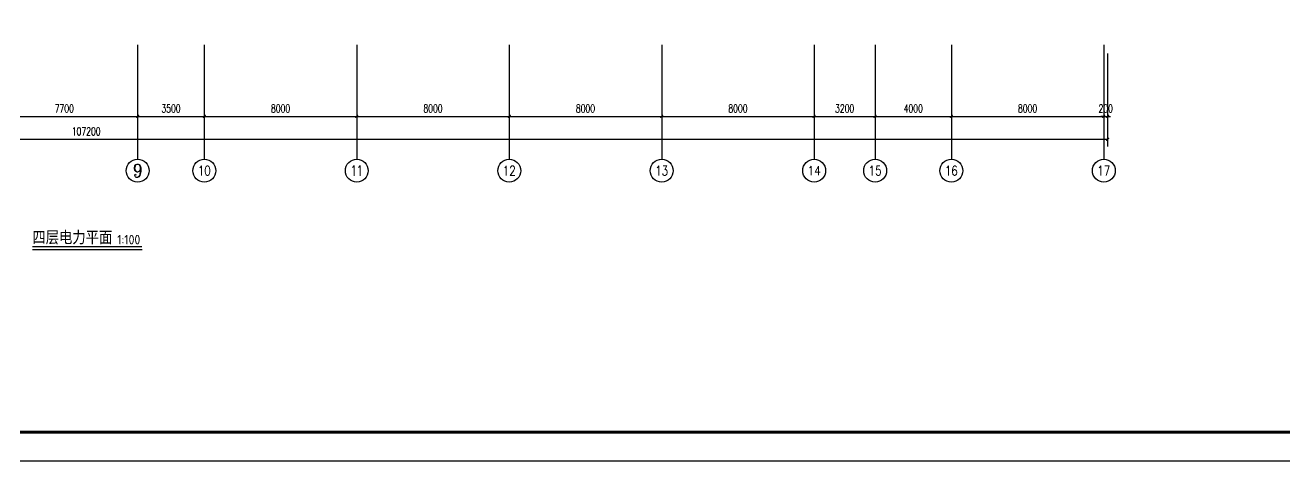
# Model space of a CAD drawing. Extents: x 1725663 to 4653551, y -550461 to 248782.
# Drawn here: x 2110650 to 2176747, y -550461 to -527603 of the extents above; entities that cross this region are included whole.
import ezdxf
from ezdxf.enums import TextEntityAlignment as Align

# ---------------------------------------------------------------- set-up
doc = ezdxf.new("R2010")
doc.units = 0
doc.header["$LTSCALE"] = 1000
for name, color, linetype in [('0-底图', 7, 'Continuous'), ('AXIS', 3, 'Continuous'), ('AXIS_TEXT', 7, 'Continuous'), ('BTTK', 7, 'Continuous'), ('PUB_TITLE', 4, 'Continuous'), ('TEL_SYMB', 3, 'Continuous')]:
    doc.layers.add(name, color=color, linetype=linetype)
doc.styles.add('_TCH_AXIS', font='COMPLEX', dxfattribs={"bigfont": 'GBCBIG'})
doc.styles.add('A_DIM_T3', font='SIMPLEX', dxfattribs={"width": 0.7, "bigfont": 'HZ'})
doc.styles.add('COMPLEX', font='COMPLEX')
doc.styles.add('HZ(TK)', font='geniso.shx', dxfattribs={"width": 0.9, "bigfont": 'hztxt.shx'})
doc.styles.get("Standard").update_dxf_attribs({"font": 'geniso.shx', "bigfont": 'hztxt.shx'})
doc.dimstyles.new('_TCH_ARCH&&150', dxfattribs={"dimtxt": 420, "dimasz": 150, "dimexe": 375, "dimexo": 450, "dimgap": 202.5, "dimtad": 1, "dimdec": 0, "dimzin": 0, "dimdsep": 46, "dimtxsty": 'A_DIM_T3', "dimblk": 'ARCHTICK', "dimcen": 0.09, "dimclrt": 7, "dimazin": 2, "dimtfac": 1, "dimtdec": 0, "dimtix": 1, "dimtmove": 2, "dimatfit": 3, "dimfxl": 150, "dimtolj": 1, "dimtzin": 0, "dimarcsym": 0})

# ---------------------------------------------------------------- blocks, each defined once
blk = doc.blocks.new('vhtemplate_2020年新竖式图框_A0')
at = {"layer": 'PUB_TITLE', "color": 7}
blk.add_lwpolyline([(0, 0), (1189, 0), (1189, 841), (0, 841)], close=True, dxfattribs=at)
at = {"layer": 'PUB_TITLE', "const_width": 1}
blk.add_lwpolyline([(25, 10), (1179, 10), (1179, 831), (25, 831)], close=True, dxfattribs=at)
at = {"layer": 'BTTK', "color": 4, "style": 'HZ(TK)', "width": 0.9}
for tag, p in [('合作单位', (1144, 743.5)), ('建设单位', (1144, 209.5)), ('工程名称', (1144, 176.5)), ('子项名称', (1154, 160)), ('图纸名称', (1144, 141))]:
    blk.add_attdef(tag, text='', height=3.5, dxfattribs=at).set_placement(p, align=Align.MIDDLE_CENTER)
for tag, p in [('注册证书号', (1156.5, 309.01)), ('注册印章号', (1156.5, 301.01)), ('设计号', (1154, 193)), ('图别', (1137.75, 34)), ('图号', (1170.25, 34)), ('版本号', (1137.75, 26)), ('日期', (1170.25, 26))]:
    blk.add_attdef(tag, text='', height=3.5, dxfattribs=at).set_placement(p, align=Align.MIDDLE)
blk = doc.blocks.new('_ArchTick')
at = {"color": 0, "linetype": 'ByBlock', "const_width": 0.4}
blk.add_lwpolyline([(-0.5, -0.5), (0.5, 0.5)], dxfattribs=at)
blk = doc.blocks.new('*D1101')
at = {"layer": 'AXIS', "color": 0, "lineweight": -2, "transparency": 16777216}
for p, q in [((1497007, -447954), (1497007, -452829)), ((1604207, -447954), (1604207, -452829)), ((1497007, -452454), (1604207, -452454))]:
    blk.add_line(p, q, dxfattribs=at)
at = {"layer": 'Defpoints', "color": 0, "transparency": 16777216}
for p in [(1497007, -447504), (1604207, -447504), (1604207, -452454)]:
    blk.add_point(p, dxfattribs=at)
at = {"layer": 'AXIS', "color": 0, "lineweight": -2, "transparency": 16777216, "xscale": 150, "yscale": 150, "zscale": 150, "rotation": 180}
blk.add_blockref('_ArchTick', (1497007, -452454), dxfattribs=at)
at = {"layer": 'AXIS', "color": 0, "lineweight": -2, "transparency": 16777216, "xscale": 150, "yscale": 150, "zscale": 150}
blk.add_blockref('_ArchTick', (1604207, -452454), dxfattribs=at)
at = {"layer": 'AXIS', "color": 7, "transparency": 16777216, "insert": (1550607, -452041), "char_height": 420, "attachment_point": 5, "style": 'A_DIM_T3'}
blk.add_mtext('\\A1;107200', dxfattribs=at)
blk = doc.blocks.new('*D1110')
at = {"layer": 'AXIS', "color": 0, "lineweight": -2, "transparency": 16777216}
for p, q in [((1545607, -447954), (1545607, -451629)), ((1553307, -447954), (1553307, -451629)), ((1545607, -451254), (1553307, -451254))]:
    blk.add_line(p, q, dxfattribs=at)
at = {"layer": 'Defpoints', "color": 0, "transparency": 16777216}
for p in [(1545607, -447504), (1553307, -447504), (1553307, -451254)]:
    blk.add_point(p, dxfattribs=at)
at = {"layer": 'AXIS', "color": 0, "lineweight": -2, "transparency": 16777216, "xscale": 150, "yscale": 150, "zscale": 150, "rotation": 180}
blk.add_blockref('_ArchTick', (1545607, -451254), dxfattribs=at)
at = {"layer": 'AXIS', "color": 0, "lineweight": -2, "transparency": 16777216, "xscale": 150, "yscale": 150, "zscale": 150}
blk.add_blockref('_ArchTick', (1553307, -451254), dxfattribs=at)
at = {"layer": 'AXIS', "color": 7, "transparency": 16777216, "insert": (1549457, -450841), "char_height": 420, "attachment_point": 5, "style": 'A_DIM_T3'}
blk.add_mtext('\\A1;7700', dxfattribs=at)
blk = doc.blocks.new('*D1111')
at = {"layer": 'AXIS', "color": 0, "lineweight": -2, "transparency": 16777216}
for p, q in [((1553307, -447954), (1553307, -451629)), ((1556807, -447954), (1556807, -451629)), ((1553307, -451254), (1556807, -451254))]:
    blk.add_line(p, q, dxfattribs=at)
at = {"layer": 'Defpoints', "color": 0, "transparency": 16777216}
for p in [(1553307, -447504), (1556807, -447504), (1556807, -451254)]:
    blk.add_point(p, dxfattribs=at)
at = {"layer": 'AXIS', "color": 0, "lineweight": -2, "transparency": 16777216, "xscale": 150, "yscale": 150, "zscale": 150, "rotation": 180}
blk.add_blockref('_ArchTick', (1553307, -451254), dxfattribs=at)
at = {"layer": 'AXIS', "color": 0, "lineweight": -2, "transparency": 16777216, "xscale": 150, "yscale": 150, "zscale": 150}
blk.add_blockref('_ArchTick', (1556807, -451254), dxfattribs=at)
at = {"layer": 'AXIS', "color": 7, "transparency": 16777216, "insert": (1555057, -450841), "char_height": 420, "attachment_point": 5, "style": 'A_DIM_T3'}
blk.add_mtext('\\A1;3500', dxfattribs=at)
blk = doc.blocks.new('*D1112')
at = {"layer": 'AXIS', "color": 0, "lineweight": -2, "transparency": 16777216}
for p, q in [((1556807, -447954), (1556807, -451629)), ((1564807, -447954), (1564807, -451629)), ((1556807, -451254), (1564807, -451254))]:
    blk.add_line(p, q, dxfattribs=at)
at = {"layer": 'Defpoints', "color": 0, "transparency": 16777216}
for p in [(1556807, -447504), (1564807, -447504), (1564807, -451254)]:
    blk.add_point(p, dxfattribs=at)
at = {"layer": 'AXIS', "color": 0, "lineweight": -2, "transparency": 16777216, "xscale": 150, "yscale": 150, "zscale": 150, "rotation": 180}
blk.add_blockref('_ArchTick', (1556807, -451254), dxfattribs=at)
at = {"layer": 'AXIS', "color": 0, "lineweight": -2, "transparency": 16777216, "xscale": 150, "yscale": 150, "zscale": 150}
blk.add_blockref('_ArchTick', (1564807, -451254), dxfattribs=at)
at = {"layer": 'AXIS', "color": 7, "transparency": 16777216, "insert": (1560807, -450841), "char_height": 420, "attachment_point": 5, "style": 'A_DIM_T3'}
blk.add_mtext('\\A1;8000', dxfattribs=at)
blk = doc.blocks.new('*D1113')
at = {"layer": 'AXIS', "color": 0, "lineweight": -2, "transparency": 16777216}
for p, q in [((1564807, -447954), (1564807, -451629)), ((1572807, -447954), (1572807, -451629)), ((1564807, -451254), (1572807, -451254))]:
    blk.add_line(p, q, dxfattribs=at)
at = {"layer": 'Defpoints', "color": 0, "transparency": 16777216}
for p in [(1564807, -447504), (1572807, -447504), (1572807, -451254)]:
    blk.add_point(p, dxfattribs=at)
at = {"layer": 'AXIS', "color": 0, "lineweight": -2, "transparency": 16777216, "xscale": 150, "yscale": 150, "zscale": 150, "rotation": 180}
blk.add_blockref('_ArchTick', (1564807, -451254), dxfattribs=at)
at = {"layer": 'AXIS', "color": 0, "lineweight": -2, "transparency": 16777216, "xscale": 150, "yscale": 150, "zscale": 150}
blk.add_blockref('_ArchTick', (1572807, -451254), dxfattribs=at)
at = {"layer": 'AXIS', "color": 7, "transparency": 16777216, "insert": (1568807, -450841), "char_height": 420, "attachment_point": 5, "style": 'A_DIM_T3'}
blk.add_mtext('\\A1;8000', dxfattribs=at)
blk = doc.blocks.new('*D1114')
at = {"layer": 'AXIS', "color": 0, "lineweight": -2, "transparency": 16777216}
for p, q in [((1572807, -447954), (1572807, -451629)), ((1580807, -447954), (1580807, -451629)), ((1572807, -451254), (1580807, -451254))]:
    blk.add_line(p, q, dxfattribs=at)
at = {"layer": 'Defpoints', "color": 0, "transparency": 16777216}
for p in [(1572807, -447504), (1580807, -447504), (1580807, -451254)]:
    blk.add_point(p, dxfattribs=at)
at = {"layer": 'AXIS', "color": 0, "lineweight": -2, "transparency": 16777216, "xscale": 150, "yscale": 150, "zscale": 150, "rotation": 180}
blk.add_blockref('_ArchTick', (1572807, -451254), dxfattribs=at)
at = {"layer": 'AXIS', "color": 0, "lineweight": -2, "transparency": 16777216, "xscale": 150, "yscale": 150, "zscale": 150}
blk.add_blockref('_ArchTick', (1580807, -451254), dxfattribs=at)
at = {"layer": 'AXIS', "color": 7, "transparency": 16777216, "insert": (1576807, -450841), "char_height": 420, "attachment_point": 5, "style": 'A_DIM_T3'}
blk.add_mtext('\\A1;8000', dxfattribs=at)
blk = doc.blocks.new('*D1115')
at = {"layer": 'AXIS', "color": 0, "lineweight": -2, "transparency": 16777216}
for p, q in [((1580807, -447954), (1580807, -451629)), ((1588807, -447954), (1588807, -451629)), ((1580807, -451254), (1588807, -451254))]:
    blk.add_line(p, q, dxfattribs=at)
at = {"layer": 'Defpoints', "color": 0, "transparency": 16777216}
for p in [(1580807, -447504), (1588807, -447504), (1588807, -451254)]:
    blk.add_point(p, dxfattribs=at)
at = {"layer": 'AXIS', "color": 0, "lineweight": -2, "transparency": 16777216, "xscale": 150, "yscale": 150, "zscale": 150, "rotation": 180}
blk.add_blockref('_ArchTick', (1580807, -451254), dxfattribs=at)
at = {"layer": 'AXIS', "color": 0, "lineweight": -2, "transparency": 16777216, "xscale": 150, "yscale": 150, "zscale": 150}
blk.add_blockref('_ArchTick', (1588807, -451254), dxfattribs=at)
at = {"layer": 'AXIS', "color": 7, "transparency": 16777216, "insert": (1584807, -450841), "char_height": 420, "attachment_point": 5, "style": 'A_DIM_T3'}
blk.add_mtext('\\A1;8000', dxfattribs=at)
blk = doc.blocks.new('*D1116')
at = {"layer": 'AXIS', "color": 0, "lineweight": -2, "transparency": 16777216}
for p, q in [((1588807, -447954), (1588807, -451629)), ((1592007, -447954), (1592007, -451629)), ((1588807, -451254), (1592007, -451254))]:
    blk.add_line(p, q, dxfattribs=at)
at = {"layer": 'Defpoints', "color": 0, "transparency": 16777216}
for p in [(1588807, -447504), (1592007, -447504), (1592007, -451254)]:
    blk.add_point(p, dxfattribs=at)
at = {"layer": 'AXIS', "color": 0, "lineweight": -2, "transparency": 16777216, "xscale": 150, "yscale": 150, "zscale": 150, "rotation": 180}
blk.add_blockref('_ArchTick', (1588807, -451254), dxfattribs=at)
at = {"layer": 'AXIS', "color": 0, "lineweight": -2, "transparency": 16777216, "xscale": 150, "yscale": 150, "zscale": 150}
blk.add_blockref('_ArchTick', (1592007, -451254), dxfattribs=at)
at = {"layer": 'AXIS', "color": 7, "transparency": 16777216, "insert": (1590407, -450841), "char_height": 420, "attachment_point": 5, "style": 'A_DIM_T3'}
blk.add_mtext('\\A1;3200', dxfattribs=at)
blk = doc.blocks.new('*D1117')
at = {"layer": 'AXIS', "color": 0, "lineweight": -2, "transparency": 16777216}
for p, q in [((1592007, -447954), (1592007, -451629)), ((1596007, -447954), (1596007, -451629)), ((1592007, -451254), (1596007, -451254))]:
    blk.add_line(p, q, dxfattribs=at)
at = {"layer": 'Defpoints', "color": 0, "transparency": 16777216}
for p in [(1592007, -447504), (1596007, -447504), (1596007, -451254)]:
    blk.add_point(p, dxfattribs=at)
at = {"layer": 'AXIS', "color": 0, "lineweight": -2, "transparency": 16777216, "xscale": 150, "yscale": 150, "zscale": 150, "rotation": 180}
blk.add_blockref('_ArchTick', (1592007, -451254), dxfattribs=at)
at = {"layer": 'AXIS', "color": 0, "lineweight": -2, "transparency": 16777216, "xscale": 150, "yscale": 150, "zscale": 150}
blk.add_blockref('_ArchTick', (1596007, -451254), dxfattribs=at)
at = {"layer": 'AXIS', "color": 7, "transparency": 16777216, "insert": (1594007, -450841), "char_height": 420, "attachment_point": 5, "style": 'A_DIM_T3'}
blk.add_mtext('\\A1;4000', dxfattribs=at)
blk = doc.blocks.new('*D1118')
at = {"layer": 'AXIS', "color": 0, "lineweight": -2, "transparency": 16777216}
for p, q in [((1596007, -447954), (1596007, -451629)), ((1604007, -447954), (1604007, -451629)), ((1596007, -451254), (1604007, -451254))]:
    blk.add_line(p, q, dxfattribs=at)
at = {"layer": 'Defpoints', "color": 0, "transparency": 16777216}
for p in [(1596007, -447504), (1604007, -447504), (1604007, -451254)]:
    blk.add_point(p, dxfattribs=at)
at = {"layer": 'AXIS', "color": 0, "lineweight": -2, "transparency": 16777216, "xscale": 150, "yscale": 150, "zscale": 150, "rotation": 180}
blk.add_blockref('_ArchTick', (1596007, -451254), dxfattribs=at)
at = {"layer": 'AXIS', "color": 0, "lineweight": -2, "transparency": 16777216, "xscale": 150, "yscale": 150, "zscale": 150}
blk.add_blockref('_ArchTick', (1604007, -451254), dxfattribs=at)
at = {"layer": 'AXIS', "color": 7, "transparency": 16777216, "insert": (1600007, -450841), "char_height": 420, "attachment_point": 5, "style": 'A_DIM_T3'}
blk.add_mtext('\\A1;8000', dxfattribs=at)
blk = doc.blocks.new('*D1119')
at = {"layer": 'AXIS', "color": 0, "lineweight": -2, "transparency": 16777216}
for p, q in [((1604007, -447954), (1604007, -451629)), ((1604207, -447954), (1604207, -451629)), ((1604007, -451254), (1603857, -451254)), ((1604007, -451254), (1604207, -451254)), ((1604207, -451254), (1604357, -451254))]:
    blk.add_line(p, q, dxfattribs=at)
at = {"layer": 'Defpoints', "color": 0, "transparency": 16777216}
for p in [(1604007, -447504), (1604207, -447504), (1604207, -451254)]:
    blk.add_point(p, dxfattribs=at)
at = {"layer": 'AXIS', "color": 0, "lineweight": -2, "transparency": 16777216, "xscale": 150, "yscale": 150, "zscale": 150}
blk.add_blockref('_ArchTick', (1604007, -451254), dxfattribs=at)
at = {"layer": 'AXIS', "color": 0, "lineweight": -2, "transparency": 16777216, "xscale": 150, "yscale": 150, "zscale": 150, "rotation": 180}
blk.add_blockref('_ArchTick', (1604207, -451254), dxfattribs=at)
at = {"layer": 'AXIS', "color": 7, "transparency": 16777216, "insert": (1604107, -450841), "char_height": 420, "attachment_point": 5, "style": 'A_DIM_T3'}
blk.add_mtext('\\A1;200', dxfattribs=at)
blk = doc.blocks.new('*D1165')
at = {"layer": 'AXIS', "color": 0, "lineweight": -2, "transparency": 16777216}
for p, q in [((1497007, -447954), (1497007, -452829)), ((1604207, -447954), (1604207, -452829)), ((1497007, -452454), (1604207, -452454))]:
    blk.add_line(p, q, dxfattribs=at)
at = {"layer": 'Defpoints', "color": 0, "transparency": 16777216}
for p in [(1497007, -447504), (1604207, -447504), (1604207, -452454)]:
    blk.add_point(p, dxfattribs=at)
at = {"layer": 'AXIS', "color": 0, "lineweight": -2, "transparency": 16777216, "xscale": 150, "yscale": 150, "zscale": 150, "rotation": 180}
blk.add_blockref('_ArchTick', (1497007, -452454), dxfattribs=at)
at = {"layer": 'AXIS', "color": 0, "lineweight": -2, "transparency": 16777216, "xscale": 150, "yscale": 150, "zscale": 150}
blk.add_blockref('_ArchTick', (1604207, -452454), dxfattribs=at)
at = {"layer": 'AXIS', "color": 7, "transparency": 16777216, "insert": (1550607, -452041), "char_height": 420, "attachment_point": 5, "style": 'A_DIM_T3'}
blk.add_mtext('\\A1;107200', dxfattribs=at)
blk = doc.blocks.new('*D1174')
at = {"layer": 'AXIS', "color": 0, "lineweight": -2, "transparency": 16777216}
for p, q in [((1545607, -447954), (1545607, -451629)), ((1553307, -447954), (1553307, -451629)), ((1545607, -451254), (1553307, -451254))]:
    blk.add_line(p, q, dxfattribs=at)
at = {"layer": 'Defpoints', "color": 0, "transparency": 16777216}
for p in [(1545607, -447504), (1553307, -447504), (1553307, -451254)]:
    blk.add_point(p, dxfattribs=at)
at = {"layer": 'AXIS', "color": 0, "lineweight": -2, "transparency": 16777216, "xscale": 150, "yscale": 150, "zscale": 150, "rotation": 180}
blk.add_blockref('_ArchTick', (1545607, -451254), dxfattribs=at)
at = {"layer": 'AXIS', "color": 0, "lineweight": -2, "transparency": 16777216, "xscale": 150, "yscale": 150, "zscale": 150}
blk.add_blockref('_ArchTick', (1553307, -451254), dxfattribs=at)
at = {"layer": 'AXIS', "color": 7, "transparency": 16777216, "insert": (1549457, -450841), "char_height": 420, "attachment_point": 5, "style": 'A_DIM_T3'}
blk.add_mtext('\\A1;7700', dxfattribs=at)
blk = doc.blocks.new('*D1175')
at = {"layer": 'AXIS', "color": 0, "lineweight": -2, "transparency": 16777216}
for p, q in [((1553307, -447954), (1553307, -451629)), ((1556807, -447954), (1556807, -451629)), ((1553307, -451254), (1556807, -451254))]:
    blk.add_line(p, q, dxfattribs=at)
at = {"layer": 'Defpoints', "color": 0, "transparency": 16777216}
for p in [(1553307, -447504), (1556807, -447504), (1556807, -451254)]:
    blk.add_point(p, dxfattribs=at)
at = {"layer": 'AXIS', "color": 0, "lineweight": -2, "transparency": 16777216, "xscale": 150, "yscale": 150, "zscale": 150, "rotation": 180}
blk.add_blockref('_ArchTick', (1553307, -451254), dxfattribs=at)
at = {"layer": 'AXIS', "color": 0, "lineweight": -2, "transparency": 16777216, "xscale": 150, "yscale": 150, "zscale": 150}
blk.add_blockref('_ArchTick', (1556807, -451254), dxfattribs=at)
at = {"layer": 'AXIS', "color": 7, "transparency": 16777216, "insert": (1555057, -450841), "char_height": 420, "attachment_point": 5, "style": 'A_DIM_T3'}
blk.add_mtext('\\A1;3500', dxfattribs=at)
blk = doc.blocks.new('*D1176')
at = {"layer": 'AXIS', "color": 0, "lineweight": -2, "transparency": 16777216}
for p, q in [((1556807, -447954), (1556807, -451629)), ((1564807, -447954), (1564807, -451629)), ((1556807, -451254), (1564807, -451254))]:
    blk.add_line(p, q, dxfattribs=at)
at = {"layer": 'Defpoints', "color": 0, "transparency": 16777216}
for p in [(1556807, -447504), (1564807, -447504), (1564807, -451254)]:
    blk.add_point(p, dxfattribs=at)
at = {"layer": 'AXIS', "color": 0, "lineweight": -2, "transparency": 16777216, "xscale": 150, "yscale": 150, "zscale": 150, "rotation": 180}
blk.add_blockref('_ArchTick', (1556807, -451254), dxfattribs=at)
at = {"layer": 'AXIS', "color": 0, "lineweight": -2, "transparency": 16777216, "xscale": 150, "yscale": 150, "zscale": 150}
blk.add_blockref('_ArchTick', (1564807, -451254), dxfattribs=at)
at = {"layer": 'AXIS', "color": 7, "transparency": 16777216, "insert": (1560807, -450841), "char_height": 420, "attachment_point": 5, "style": 'A_DIM_T3'}
blk.add_mtext('\\A1;8000', dxfattribs=at)
blk = doc.blocks.new('*D1177')
at = {"layer": 'AXIS', "color": 0, "lineweight": -2, "transparency": 16777216}
for p, q in [((1564807, -447954), (1564807, -451629)), ((1572807, -447954), (1572807, -451629)), ((1564807, -451254), (1572807, -451254))]:
    blk.add_line(p, q, dxfattribs=at)
at = {"layer": 'Defpoints', "color": 0, "transparency": 16777216}
for p in [(1564807, -447504), (1572807, -447504), (1572807, -451254)]:
    blk.add_point(p, dxfattribs=at)
at = {"layer": 'AXIS', "color": 0, "lineweight": -2, "transparency": 16777216, "xscale": 150, "yscale": 150, "zscale": 150, "rotation": 180}
blk.add_blockref('_ArchTick', (1564807, -451254), dxfattribs=at)
at = {"layer": 'AXIS', "color": 0, "lineweight": -2, "transparency": 16777216, "xscale": 150, "yscale": 150, "zscale": 150}
blk.add_blockref('_ArchTick', (1572807, -451254), dxfattribs=at)
at = {"layer": 'AXIS', "color": 7, "transparency": 16777216, "insert": (1568807, -450841), "char_height": 420, "attachment_point": 5, "style": 'A_DIM_T3'}
blk.add_mtext('\\A1;8000', dxfattribs=at)
blk = doc.blocks.new('*D1178')
at = {"layer": 'AXIS', "color": 0, "lineweight": -2, "transparency": 16777216}
for p, q in [((1572807, -447954), (1572807, -451629)), ((1580807, -447954), (1580807, -451629)), ((1572807, -451254), (1580807, -451254))]:
    blk.add_line(p, q, dxfattribs=at)
at = {"layer": 'Defpoints', "color": 0, "transparency": 16777216}
for p in [(1572807, -447504), (1580807, -447504), (1580807, -451254)]:
    blk.add_point(p, dxfattribs=at)
at = {"layer": 'AXIS', "color": 0, "lineweight": -2, "transparency": 16777216, "xscale": 150, "yscale": 150, "zscale": 150, "rotation": 180}
blk.add_blockref('_ArchTick', (1572807, -451254), dxfattribs=at)
at = {"layer": 'AXIS', "color": 0, "lineweight": -2, "transparency": 16777216, "xscale": 150, "yscale": 150, "zscale": 150}
blk.add_blockref('_ArchTick', (1580807, -451254), dxfattribs=at)
at = {"layer": 'AXIS', "color": 7, "transparency": 16777216, "insert": (1576807, -450841), "char_height": 420, "attachment_point": 5, "style": 'A_DIM_T3'}
blk.add_mtext('\\A1;8000', dxfattribs=at)
blk = doc.blocks.new('*D1179')
at = {"layer": 'AXIS', "color": 0, "lineweight": -2, "transparency": 16777216}
for p, q in [((1580807, -447954), (1580807, -451629)), ((1588807, -447954), (1588807, -451629)), ((1580807, -451254), (1588807, -451254))]:
    blk.add_line(p, q, dxfattribs=at)
at = {"layer": 'Defpoints', "color": 0, "transparency": 16777216}
for p in [(1580807, -447504), (1588807, -447504), (1588807, -451254)]:
    blk.add_point(p, dxfattribs=at)
at = {"layer": 'AXIS', "color": 0, "lineweight": -2, "transparency": 16777216, "xscale": 150, "yscale": 150, "zscale": 150, "rotation": 180}
blk.add_blockref('_ArchTick', (1580807, -451254), dxfattribs=at)
at = {"layer": 'AXIS', "color": 0, "lineweight": -2, "transparency": 16777216, "xscale": 150, "yscale": 150, "zscale": 150}
blk.add_blockref('_ArchTick', (1588807, -451254), dxfattribs=at)
at = {"layer": 'AXIS', "color": 7, "transparency": 16777216, "insert": (1584807, -450841), "char_height": 420, "attachment_point": 5, "style": 'A_DIM_T3'}
blk.add_mtext('\\A1;8000', dxfattribs=at)
blk = doc.blocks.new('*D1180')
at = {"layer": 'AXIS', "color": 0, "lineweight": -2, "transparency": 16777216}
for p, q in [((1588807, -447954), (1588807, -451629)), ((1592007, -447954), (1592007, -451629)), ((1588807, -451254), (1592007, -451254))]:
    blk.add_line(p, q, dxfattribs=at)
at = {"layer": 'Defpoints', "color": 0, "transparency": 16777216}
for p in [(1588807, -447504), (1592007, -447504), (1592007, -451254)]:
    blk.add_point(p, dxfattribs=at)
at = {"layer": 'AXIS', "color": 0, "lineweight": -2, "transparency": 16777216, "xscale": 150, "yscale": 150, "zscale": 150, "rotation": 180}
blk.add_blockref('_ArchTick', (1588807, -451254), dxfattribs=at)
at = {"layer": 'AXIS', "color": 0, "lineweight": -2, "transparency": 16777216, "xscale": 150, "yscale": 150, "zscale": 150}
blk.add_blockref('_ArchTick', (1592007, -451254), dxfattribs=at)
at = {"layer": 'AXIS', "color": 7, "transparency": 16777216, "insert": (1590407, -450841), "char_height": 420, "attachment_point": 5, "style": 'A_DIM_T3'}
blk.add_mtext('\\A1;3200', dxfattribs=at)
blk = doc.blocks.new('*D1181')
at = {"layer": 'AXIS', "color": 0, "lineweight": -2, "transparency": 16777216}
for p, q in [((1592007, -447954), (1592007, -451629)), ((1596007, -447954), (1596007, -451629)), ((1592007, -451254), (1596007, -451254))]:
    blk.add_line(p, q, dxfattribs=at)
at = {"layer": 'Defpoints', "color": 0, "transparency": 16777216}
for p in [(1592007, -447504), (1596007, -447504), (1596007, -451254)]:
    blk.add_point(p, dxfattribs=at)
at = {"layer": 'AXIS', "color": 0, "lineweight": -2, "transparency": 16777216, "xscale": 150, "yscale": 150, "zscale": 150, "rotation": 180}
blk.add_blockref('_ArchTick', (1592007, -451254), dxfattribs=at)
at = {"layer": 'AXIS', "color": 0, "lineweight": -2, "transparency": 16777216, "xscale": 150, "yscale": 150, "zscale": 150}
blk.add_blockref('_ArchTick', (1596007, -451254), dxfattribs=at)
at = {"layer": 'AXIS', "color": 7, "transparency": 16777216, "insert": (1594007, -450841), "char_height": 420, "attachment_point": 5, "style": 'A_DIM_T3'}
blk.add_mtext('\\A1;4000', dxfattribs=at)
blk = doc.blocks.new('*D1182')
at = {"layer": 'AXIS', "color": 0, "lineweight": -2, "transparency": 16777216}
for p, q in [((1596007, -447954), (1596007, -451629)), ((1604007, -447954), (1604007, -451629)), ((1596007, -451254), (1604007, -451254))]:
    blk.add_line(p, q, dxfattribs=at)
at = {"layer": 'Defpoints', "color": 0, "transparency": 16777216}
for p in [(1596007, -447504), (1604007, -447504), (1604007, -451254)]:
    blk.add_point(p, dxfattribs=at)
at = {"layer": 'AXIS', "color": 0, "lineweight": -2, "transparency": 16777216, "xscale": 150, "yscale": 150, "zscale": 150, "rotation": 180}
blk.add_blockref('_ArchTick', (1596007, -451254), dxfattribs=at)
at = {"layer": 'AXIS', "color": 0, "lineweight": -2, "transparency": 16777216, "xscale": 150, "yscale": 150, "zscale": 150}
blk.add_blockref('_ArchTick', (1604007, -451254), dxfattribs=at)
at = {"layer": 'AXIS', "color": 7, "transparency": 16777216, "insert": (1600007, -450841), "char_height": 420, "attachment_point": 5, "style": 'A_DIM_T3'}
blk.add_mtext('\\A1;8000', dxfattribs=at)
blk = doc.blocks.new('*D1183')
at = {"layer": 'AXIS', "color": 0, "lineweight": -2, "transparency": 16777216}
for p, q in [((1604007, -447954), (1604007, -451629)), ((1604207, -447954), (1604207, -451629)), ((1604007, -451254), (1603857, -451254)), ((1604007, -451254), (1604207, -451254)), ((1604207, -451254), (1604357, -451254))]:
    blk.add_line(p, q, dxfattribs=at)
at = {"layer": 'Defpoints', "color": 0, "transparency": 16777216}
for p in [(1604007, -447504), (1604207, -447504), (1604207, -451254)]:
    blk.add_point(p, dxfattribs=at)
at = {"layer": 'AXIS', "color": 0, "lineweight": -2, "transparency": 16777216, "xscale": 150, "yscale": 150, "zscale": 150}
blk.add_blockref('_ArchTick', (1604007, -451254), dxfattribs=at)
at = {"layer": 'AXIS', "color": 0, "lineweight": -2, "transparency": 16777216, "xscale": 150, "yscale": 150, "zscale": 150, "rotation": 180}
blk.add_blockref('_ArchTick', (1604207, -451254), dxfattribs=at)
at = {"layer": 'AXIS', "color": 7, "transparency": 16777216, "insert": (1604107, -450841), "char_height": 420, "attachment_point": 5, "style": 'A_DIM_T3'}
blk.add_mtext('\\A1;200', dxfattribs=at)
blk = doc.blocks.new('_AXISO')
blk.add_circle((0, 0), 0.5)
at = {"layer": 'AXIS_TEXT', "style": 'COMPLEX', "width": 1.041667}
blk.add_attdef('A', text='', height=0.56, dxfattribs=at).set_placement((-0.25, -0.28), (0.25, -0.28), align=Align.FIT)
blk = doc.blocks.new('*D1229')
at = {"layer": 'AXIS', "color": 0, "lineweight": -2, "transparency": 16777216}
for p, q in [((1497007, -447954), (1497007, -452829)), ((1604207, -447954), (1604207, -452829)), ((1497007, -452454), (1604207, -452454))]:
    blk.add_line(p, q, dxfattribs=at)
at = {"layer": 'Defpoints', "color": 0, "transparency": 16777216}
for p in [(1497007, -447504), (1604207, -447504), (1604207, -452454)]:
    blk.add_point(p, dxfattribs=at)
at = {"layer": 'AXIS', "color": 0, "lineweight": -2, "transparency": 16777216, "xscale": 150, "yscale": 150, "zscale": 150, "rotation": 180}
blk.add_blockref('_ArchTick', (1497007, -452454), dxfattribs=at)
at = {"layer": 'AXIS', "color": 0, "lineweight": -2, "transparency": 16777216, "xscale": 150, "yscale": 150, "zscale": 150}
blk.add_blockref('_ArchTick', (1604207, -452454), dxfattribs=at)
at = {"layer": 'AXIS', "color": 7, "transparency": 16777216, "insert": (1550607, -452041), "char_height": 420, "attachment_point": 5, "style": 'A_DIM_T3'}
blk.add_mtext('\\A1;107200', dxfattribs=at)
blk = doc.blocks.new('*D1238')
at = {"layer": 'AXIS', "color": 0, "lineweight": -2, "transparency": 16777216}
for p, q in [((1545607, -447954), (1545607, -451629)), ((1553307, -447954), (1553307, -451629)), ((1545607, -451254), (1553307, -451254))]:
    blk.add_line(p, q, dxfattribs=at)
at = {"layer": 'Defpoints', "color": 0, "transparency": 16777216}
for p in [(1545607, -447504), (1553307, -447504), (1553307, -451254)]:
    blk.add_point(p, dxfattribs=at)
at = {"layer": 'AXIS', "color": 0, "lineweight": -2, "transparency": 16777216, "xscale": 150, "yscale": 150, "zscale": 150, "rotation": 180}
blk.add_blockref('_ArchTick', (1545607, -451254), dxfattribs=at)
at = {"layer": 'AXIS', "color": 0, "lineweight": -2, "transparency": 16777216, "xscale": 150, "yscale": 150, "zscale": 150}
blk.add_blockref('_ArchTick', (1553307, -451254), dxfattribs=at)
at = {"layer": 'AXIS', "color": 7, "transparency": 16777216, "insert": (1549457, -450841), "char_height": 420, "attachment_point": 5, "style": 'A_DIM_T3'}
blk.add_mtext('\\A1;7700', dxfattribs=at)
blk = doc.blocks.new('*D1239')
at = {"layer": 'AXIS', "color": 0, "lineweight": -2, "transparency": 16777216}
for p, q in [((1553307, -447954), (1553307, -451629)), ((1556807, -447954), (1556807, -451629)), ((1553307, -451254), (1556807, -451254))]:
    blk.add_line(p, q, dxfattribs=at)
at = {"layer": 'Defpoints', "color": 0, "transparency": 16777216}
for p in [(1553307, -447504), (1556807, -447504), (1556807, -451254)]:
    blk.add_point(p, dxfattribs=at)
at = {"layer": 'AXIS', "color": 0, "lineweight": -2, "transparency": 16777216, "xscale": 150, "yscale": 150, "zscale": 150, "rotation": 180}
blk.add_blockref('_ArchTick', (1553307, -451254), dxfattribs=at)
at = {"layer": 'AXIS', "color": 0, "lineweight": -2, "transparency": 16777216, "xscale": 150, "yscale": 150, "zscale": 150}
blk.add_blockref('_ArchTick', (1556807, -451254), dxfattribs=at)
at = {"layer": 'AXIS', "color": 7, "transparency": 16777216, "insert": (1555057, -450841), "char_height": 420, "attachment_point": 5, "style": 'A_DIM_T3'}
blk.add_mtext('\\A1;3500', dxfattribs=at)
blk = doc.blocks.new('*D1240')
at = {"layer": 'AXIS', "color": 0, "lineweight": -2, "transparency": 16777216}
for p, q in [((1556807, -447954), (1556807, -451629)), ((1564807, -447954), (1564807, -451629)), ((1556807, -451254), (1564807, -451254))]:
    blk.add_line(p, q, dxfattribs=at)
at = {"layer": 'Defpoints', "color": 0, "transparency": 16777216}
for p in [(1556807, -447504), (1564807, -447504), (1564807, -451254)]:
    blk.add_point(p, dxfattribs=at)
at = {"layer": 'AXIS', "color": 0, "lineweight": -2, "transparency": 16777216, "xscale": 150, "yscale": 150, "zscale": 150, "rotation": 180}
blk.add_blockref('_ArchTick', (1556807, -451254), dxfattribs=at)
at = {"layer": 'AXIS', "color": 0, "lineweight": -2, "transparency": 16777216, "xscale": 150, "yscale": 150, "zscale": 150}
blk.add_blockref('_ArchTick', (1564807, -451254), dxfattribs=at)
at = {"layer": 'AXIS', "color": 7, "transparency": 16777216, "insert": (1560807, -450841), "char_height": 420, "attachment_point": 5, "style": 'A_DIM_T3'}
blk.add_mtext('\\A1;8000', dxfattribs=at)
blk = doc.blocks.new('*D1241')
at = {"layer": 'AXIS', "color": 0, "lineweight": -2, "transparency": 16777216}
for p, q in [((1564807, -447954), (1564807, -451629)), ((1572807, -447954), (1572807, -451629)), ((1564807, -451254), (1572807, -451254))]:
    blk.add_line(p, q, dxfattribs=at)
at = {"layer": 'Defpoints', "color": 0, "transparency": 16777216}
for p in [(1564807, -447504), (1572807, -447504), (1572807, -451254)]:
    blk.add_point(p, dxfattribs=at)
at = {"layer": 'AXIS', "color": 0, "lineweight": -2, "transparency": 16777216, "xscale": 150, "yscale": 150, "zscale": 150, "rotation": 180}
blk.add_blockref('_ArchTick', (1564807, -451254), dxfattribs=at)
at = {"layer": 'AXIS', "color": 0, "lineweight": -2, "transparency": 16777216, "xscale": 150, "yscale": 150, "zscale": 150}
blk.add_blockref('_ArchTick', (1572807, -451254), dxfattribs=at)
at = {"layer": 'AXIS', "color": 7, "transparency": 16777216, "insert": (1568807, -450841), "char_height": 420, "attachment_point": 5, "style": 'A_DIM_T3'}
blk.add_mtext('\\A1;8000', dxfattribs=at)
blk = doc.blocks.new('*D1242')
at = {"layer": 'AXIS', "color": 0, "lineweight": -2, "transparency": 16777216}
for p, q in [((1572807, -447954), (1572807, -451629)), ((1580807, -447954), (1580807, -451629)), ((1572807, -451254), (1580807, -451254))]:
    blk.add_line(p, q, dxfattribs=at)
at = {"layer": 'Defpoints', "color": 0, "transparency": 16777216}
for p in [(1572807, -447504), (1580807, -447504), (1580807, -451254)]:
    blk.add_point(p, dxfattribs=at)
at = {"layer": 'AXIS', "color": 0, "lineweight": -2, "transparency": 16777216, "xscale": 150, "yscale": 150, "zscale": 150, "rotation": 180}
blk.add_blockref('_ArchTick', (1572807, -451254), dxfattribs=at)
at = {"layer": 'AXIS', "color": 0, "lineweight": -2, "transparency": 16777216, "xscale": 150, "yscale": 150, "zscale": 150}
blk.add_blockref('_ArchTick', (1580807, -451254), dxfattribs=at)
at = {"layer": 'AXIS', "color": 7, "transparency": 16777216, "insert": (1576807, -450841), "char_height": 420, "attachment_point": 5, "style": 'A_DIM_T3'}
blk.add_mtext('\\A1;8000', dxfattribs=at)
blk = doc.blocks.new('*D1243')
at = {"layer": 'AXIS', "color": 0, "lineweight": -2, "transparency": 16777216}
for p, q in [((1580807, -447954), (1580807, -451629)), ((1588807, -447954), (1588807, -451629)), ((1580807, -451254), (1588807, -451254))]:
    blk.add_line(p, q, dxfattribs=at)
at = {"layer": 'Defpoints', "color": 0, "transparency": 16777216}
for p in [(1580807, -447504), (1588807, -447504), (1588807, -451254)]:
    blk.add_point(p, dxfattribs=at)
at = {"layer": 'AXIS', "color": 0, "lineweight": -2, "transparency": 16777216, "xscale": 150, "yscale": 150, "zscale": 150, "rotation": 180}
blk.add_blockref('_ArchTick', (1580807, -451254), dxfattribs=at)
at = {"layer": 'AXIS', "color": 0, "lineweight": -2, "transparency": 16777216, "xscale": 150, "yscale": 150, "zscale": 150}
blk.add_blockref('_ArchTick', (1588807, -451254), dxfattribs=at)
at = {"layer": 'AXIS', "color": 7, "transparency": 16777216, "insert": (1584807, -450841), "char_height": 420, "attachment_point": 5, "style": 'A_DIM_T3'}
blk.add_mtext('\\A1;8000', dxfattribs=at)
blk = doc.blocks.new('*D1244')
at = {"layer": 'AXIS', "color": 0, "lineweight": -2, "transparency": 16777216}
for p, q in [((1588807, -447954), (1588807, -451629)), ((1592007, -447954), (1592007, -451629)), ((1588807, -451254), (1592007, -451254))]:
    blk.add_line(p, q, dxfattribs=at)
at = {"layer": 'Defpoints', "color": 0, "transparency": 16777216}
for p in [(1588807, -447504), (1592007, -447504), (1592007, -451254)]:
    blk.add_point(p, dxfattribs=at)
at = {"layer": 'AXIS', "color": 0, "lineweight": -2, "transparency": 16777216, "xscale": 150, "yscale": 150, "zscale": 150, "rotation": 180}
blk.add_blockref('_ArchTick', (1588807, -451254), dxfattribs=at)
at = {"layer": 'AXIS', "color": 0, "lineweight": -2, "transparency": 16777216, "xscale": 150, "yscale": 150, "zscale": 150}
blk.add_blockref('_ArchTick', (1592007, -451254), dxfattribs=at)
at = {"layer": 'AXIS', "color": 7, "transparency": 16777216, "insert": (1590407, -450841), "char_height": 420, "attachment_point": 5, "style": 'A_DIM_T3'}
blk.add_mtext('\\A1;3200', dxfattribs=at)
blk = doc.blocks.new('*D1245')
at = {"layer": 'AXIS', "color": 0, "lineweight": -2, "transparency": 16777216}
for p, q in [((1592007, -447954), (1592007, -451629)), ((1596007, -447954), (1596007, -451629)), ((1592007, -451254), (1596007, -451254))]:
    blk.add_line(p, q, dxfattribs=at)
at = {"layer": 'Defpoints', "color": 0, "transparency": 16777216}
for p in [(1592007, -447504), (1596007, -447504), (1596007, -451254)]:
    blk.add_point(p, dxfattribs=at)
at = {"layer": 'AXIS', "color": 0, "lineweight": -2, "transparency": 16777216, "xscale": 150, "yscale": 150, "zscale": 150, "rotation": 180}
blk.add_blockref('_ArchTick', (1592007, -451254), dxfattribs=at)
at = {"layer": 'AXIS', "color": 0, "lineweight": -2, "transparency": 16777216, "xscale": 150, "yscale": 150, "zscale": 150}
blk.add_blockref('_ArchTick', (1596007, -451254), dxfattribs=at)
at = {"layer": 'AXIS', "color": 7, "transparency": 16777216, "insert": (1594007, -450841), "char_height": 420, "attachment_point": 5, "style": 'A_DIM_T3'}
blk.add_mtext('\\A1;4000', dxfattribs=at)
blk = doc.blocks.new('*D1246')
at = {"layer": 'AXIS', "color": 0, "lineweight": -2, "transparency": 16777216}
for p, q in [((1596007, -447954), (1596007, -451629)), ((1604007, -447954), (1604007, -451629)), ((1596007, -451254), (1604007, -451254))]:
    blk.add_line(p, q, dxfattribs=at)
at = {"layer": 'Defpoints', "color": 0, "transparency": 16777216}
for p in [(1596007, -447504), (1604007, -447504), (1604007, -451254)]:
    blk.add_point(p, dxfattribs=at)
at = {"layer": 'AXIS', "color": 0, "lineweight": -2, "transparency": 16777216, "xscale": 150, "yscale": 150, "zscale": 150, "rotation": 180}
blk.add_blockref('_ArchTick', (1596007, -451254), dxfattribs=at)
at = {"layer": 'AXIS', "color": 0, "lineweight": -2, "transparency": 16777216, "xscale": 150, "yscale": 150, "zscale": 150}
blk.add_blockref('_ArchTick', (1604007, -451254), dxfattribs=at)
at = {"layer": 'AXIS', "color": 7, "transparency": 16777216, "insert": (1600007, -450841), "char_height": 420, "attachment_point": 5, "style": 'A_DIM_T3'}
blk.add_mtext('\\A1;8000', dxfattribs=at)
blk = doc.blocks.new('*D1247')
at = {"layer": 'AXIS', "color": 0, "lineweight": -2, "transparency": 16777216}
for p, q in [((1604007, -447954), (1604007, -451629)), ((1604207, -447954), (1604207, -451629)), ((1604007, -451254), (1603857, -451254)), ((1604007, -451254), (1604207, -451254)), ((1604207, -451254), (1604357, -451254))]:
    blk.add_line(p, q, dxfattribs=at)
at = {"layer": 'Defpoints', "color": 0, "transparency": 16777216}
for p in [(1604007, -447504), (1604207, -447504), (1604207, -451254)]:
    blk.add_point(p, dxfattribs=at)
at = {"layer": 'AXIS', "color": 0, "lineweight": -2, "transparency": 16777216, "xscale": 150, "yscale": 150, "zscale": 150}
blk.add_blockref('_ArchTick', (1604007, -451254), dxfattribs=at)
at = {"layer": 'AXIS', "color": 0, "lineweight": -2, "transparency": 16777216, "xscale": 150, "yscale": 150, "zscale": 150, "rotation": 180}
blk.add_blockref('_ArchTick', (1604207, -451254), dxfattribs=at)
at = {"layer": 'AXIS', "color": 7, "transparency": 16777216, "insert": (1604107, -450841), "char_height": 420, "attachment_point": 5, "style": 'A_DIM_T3'}
blk.add_mtext('\\A1;200', dxfattribs=at)
blk = doc.blocks.new('gkhkjk')
at = {"layer": 'AXIS'}
for p, q in [((1553307, -447503.8), (1553307, -453503.8)), ((1556807, -447503.8), (1556807, -453503.8)), ((1564807, -447503.8), (1564807, -453503.8)), ((1572807, -447503.8), (1572807, -453503.8)), ((1580807, -447503.8), (1580807, -453503.8)), ((1588807, -447503.8), (1588807, -453503.8)), ((1592007, -447503.8), (1592007, -453503.8)), ((1596007, -447503.8), (1596007, -453503.8)), ((1604007, -447503.8), (1604007, -453503.8))]:
    blk.add_line(p, q, dxfattribs=at)
ref = blk.add_blockref('_AXISO', (1553307, -454103.8), dxfattribs=dict(at, xscale=1200, yscale=1200, zscale=1200))
ref.add_attrib('A', '9', dxfattribs={"layer": 'AXIS_TEXT', "height": 698.9, "style": '_TCH_AXIS'}).set_placement((1553074, -454453.3), (1553540, -454453.3), align=Align.FIT)
ref = blk.add_blockref('_AXISO', (1556807, -454103.8), dxfattribs=dict(at, xscale=1200, yscale=1200, zscale=1200))
ref.add_attrib('A', '10', dxfattribs={"layer": 'AXIS_TEXT', "height": 492.67, "style": '_TCH_AXIS'}).set_placement((1556466.8, -454350.2), (1557147.2, -454350.2), align=Align.FIT)
ref = blk.add_blockref('_AXISO', (1564807, -454103.8), dxfattribs=dict(at, xscale=1200, yscale=1200, zscale=1200))
ref.add_attrib('A', '11', dxfattribs={"layer": 'AXIS_TEXT', "height": 553.14, "style": '_TCH_AXIS'}).set_placement((1564490.9, -454380.4), (1565123.1, -454380.4), align=Align.FIT)
ref = blk.add_blockref('_AXISO', (1572807, -454103.8), dxfattribs=dict(at, xscale=1200, yscale=1200, zscale=1200))
ref.add_attrib('A', '12', dxfattribs={"layer": 'AXIS_TEXT', "height": 492.67, "style": '_TCH_AXIS'}).set_placement((1572466.8, -454350.2), (1573147.2, -454350.2), align=Align.FIT)
ref = blk.add_blockref('_AXISO', (1580807, -454103.8), dxfattribs=dict(at, xscale=1200, yscale=1200, zscale=1200))
ref.add_attrib('A', '13', dxfattribs={"layer": 'AXIS_TEXT', "height": 492.67, "style": '_TCH_AXIS'}).set_placement((1580466.8, -454350.2), (1581147.2, -454350.2), align=Align.FIT)
ref = blk.add_blockref('_AXISO', (1588807, -454103.8), dxfattribs=dict(at, xscale=1200, yscale=1200, zscale=1200))
ref.add_attrib('A', '14', dxfattribs={"layer": 'AXIS_TEXT', "height": 471.11, "style": '_TCH_AXIS'}).set_placement((1588459.3, -454339.4), (1589154.7, -454339.4), align=Align.FIT)
ref = blk.add_blockref('_AXISO', (1592007, -454103.8), dxfattribs=dict(at, xscale=1200, yscale=1200, zscale=1200))
ref.add_attrib('A', '15', dxfattribs={"layer": 'AXIS_TEXT', "height": 492.67, "style": '_TCH_AXIS'}).set_placement((1591666.8, -454350.2), (1592347.2, -454350.2), align=Align.FIT)
ref = blk.add_blockref('_AXISO', (1596007, -454103.8), dxfattribs=dict(at, xscale=1200, yscale=1200, zscale=1200))
ref.add_attrib('A', '16', dxfattribs={"layer": 'AXIS_TEXT', "height": 492.67, "style": '_TCH_AXIS'}).set_placement((1595666.8, -454350.2), (1596347.2, -454350.2), align=Align.FIT)
ref = blk.add_blockref('_AXISO', (1604007, -454103.8), dxfattribs=dict(at, xscale=1200, yscale=1200, zscale=1200))
ref.add_attrib('A', '17', dxfattribs={"layer": 'AXIS_TEXT', "height": 492.67, "style": '_TCH_AXIS'}).set_placement((1603666.8, -454350.2), (1604347.2, -454350.2), align=Align.FIT)
for p1, p2, distance, picture, middle in [((1497007, -447503.8), (1604207, -447503.8), -4950, '*D1101', (1550607, -452041.3)), ((1497007, -447503.8), (1604207, -447503.8), -4950, '*D1165', (1550607, -452041.3)), ((1497007, -447503.8), (1604207, -447503.8), -4950, '*D1229', (1550607, -452041.3)), ((1545607, -447503.8), (1553307, -447503.8), -3750, '*D1110', (1549457, -450841.3)), ((1545607, -447503.8), (1553307, -447503.8), -3750, '*D1174', (1549457, -450841.3)), ((1545607, -447503.8), (1553307, -447503.8), -3750, '*D1238', (1549457, -450841.3)), ((1553307, -447503.8), (1556807, -447503.8), -3750, '*D1111', (1555057, -450841.3)), ((1553307, -447503.8), (1556807, -447503.8), -3750, '*D1175', (1555057, -450841.3)), ((1553307, -447503.8), (1556807, -447503.8), -3750, '*D1239', (1555057, -450841.3)), ((1556807, -447503.8), (1564807, -447503.8), -3750, '*D1112', (1560807, -450841.3)), ((1556807, -447503.8), (1564807, -447503.8), -3750, '*D1176', (1560807, -450841.3)), ((1556807, -447503.8), (1564807, -447503.8), -3750, '*D1240', (1560807, -450841.3)), ((1564807, -447503.8), (1572807, -447503.8), -3750, '*D1113', (1568807, -450841.3)), ((1564807, -447503.8), (1572807, -447503.8), -3750, '*D1177', (1568807, -450841.3)), ((1564807, -447503.8), (1572807, -447503.8), -3750, '*D1241', (1568807, -450841.3)), ((1572807, -447503.8), (1580807, -447503.8), -3750, '*D1114', (1576807, -450841.3)), ((1572807, -447503.8), (1580807, -447503.8), -3750, '*D1178', (1576807, -450841.3)), ((1572807, -447503.8), (1580807, -447503.8), -3750, '*D1242', (1576807, -450841.3)), ((1580807, -447503.8), (1588807, -447503.8), -3750, '*D1115', (1584807, -450841.3)), ((1580807, -447503.8), (1588807, -447503.8), -3750, '*D1179', (1584807, -450841.3)), ((1580807, -447503.8), (1588807, -447503.8), -3750, '*D1243', (1584807, -450841.3)), ((1588807, -447503.8), (1592007, -447503.8), -3750, '*D1116', (1590407, -450841.3)), ((1588807, -447503.8), (1592007, -447503.8), -3750, '*D1180', (1590407, -450841.3)), ((1588807, -447503.8), (1592007, -447503.8), -3750, '*D1244', (1590407, -450841.3)), ((1592007, -447503.8), (1596007, -447503.8), -3750, '*D1117', (1594007, -450841.3)), ((1592007, -447503.8), (1596007, -447503.8), -3750, '*D1181', (1594007, -450841.3)), ((1592007, -447503.8), (1596007, -447503.8), -3750, '*D1245', (1594007, -450841.3)), ((1596007, -447503.8), (1604007, -447503.8), -3750, '*D1118', (1600007, -450841.3)), ((1596007, -447503.8), (1604007, -447503.8), -3750, '*D1182', (1600007, -450841.3)), ((1596007, -447503.8), (1604007, -447503.8), -3750, '*D1246', (1600007, -450841.3)), ((1604007, -447503.8), (1604207, -447503.8), -3750, '*D1119', (1604107, -450841.3)), ((1604007, -447503.8), (1604207, -447503.8), -3750, '*D1183', (1604107, -450841.3)), ((1604007, -447503.8), (1604207, -447503.8), -3750, '*D1247', (1604107, -450841.3))]:
    dim = blk.add_aligned_dim(p1=p1, p2=p2, distance=distance, dimstyle='_TCH_ARCH&&150', dxfattribs=at)
    dim.commit()
    dim.dimension.update_dxf_attribs({"geometry": picture, "text_midpoint": middle})

msp = doc.modelspace()

# ---------------------------------------------------------------- linework, layer by layer
at = {"layer": 'TEL_SYMB', "const_width": 70}
msp.add_lwpolyline([(2111025, -539232), (2116780, -539232)], dxfattribs=at)
msp.add_lwpolyline([(2111025, -539232), (2116780, -539232)], dxfattribs=at)
at = {"layer": 'TEL_SYMB'}
msp.add_lwpolyline([(2111025, -539372), (2116780, -539372)], dxfattribs=at)
msp.add_lwpolyline([(2111025, -539372), (2116780, -539372)], dxfattribs=at)

# ---------------------------------------------------------------- block references
at = {"layer": '0-底图', "xscale": 150, "yscale": 150, "zscale": 150}
msp.add_blockref('vhtemplate_2020年新竖式图框_A0', (2031892, -550461), dxfattribs=at)
at = {"layer": '0-底图'}
msp.add_blockref('gkhkjk', (563243, -81133), dxfattribs=at)

# ---------------------------------------------------------------- texts
at = {"layer": 'TEL_SYMB', "color": 7}
for s, height, p in [('四层电力平面', 700, (2111025, -539104)), ('四层电力平面', 700, (2111025, -539104)), ('1:100', 500, (2115480, -539104)), ('1:100', 500, (2115480, -539104))]:
    msp.add_text(s, height=height, dxfattribs=at).set_placement(p)

doc.saveas('drawing.dxf')
